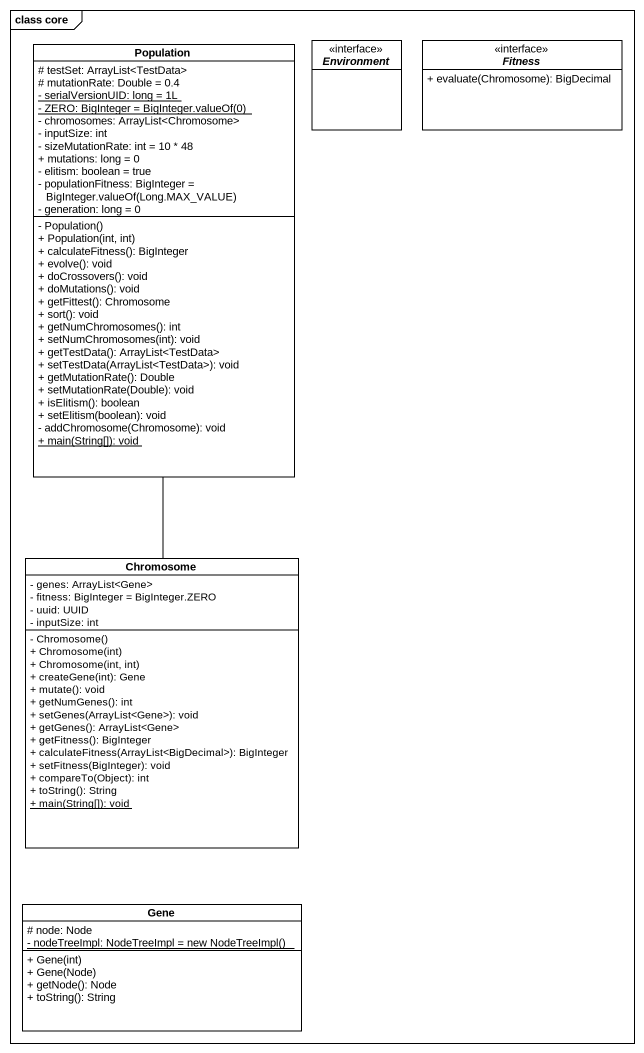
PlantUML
@startuml
mainframe class core
hide circle
hide empty members
skinparam classAttributeIconSize 0
interface Environment <<interface>>
interface Fitness <<interface>> {
  + evaluate(Chromosome): BigDecimal
}
class Population {
  # testSet: ArrayList<TestData>
  # mutationRate: Double = 0.4
  {static} - serialVersionUID: long = 1L
  {static} {field} - ZERO: BigInteger = BigInteger.valueOf(0)
  - chromosomes: ArrayList<Chromosome>
  - inputSize: int
  - sizeMutationRate: int = 10 * 48
  + mutations: long = 0
  - elitism: boolean = true
  {field} - populationFitness: BigInteger = BigInteger.valueOf(Long.MAX_VALUE)
  - generation: long = 0
  - Population()
  + Population(int, int)
  + calculateFitness(): BigInteger
  + evolve(): void
  + doCrossovers(): void
  + doMutations(): void
  + getFittest(): Chromosome
  + sort(): void
  + getNumChromosomes(): int
  + setNumChromosomes(int): void
  + getTestData(): ArrayList<TestData>
  + setTestData(ArrayList<TestData>): void
  + getMutationRate(): Double
  + setMutationRate(Double): void
  + isElitism(): boolean
  + setElitism(boolean): void
  - addChromosome(Chromosome): void
  {static} + main(String[]): void
}
class Chromosome {
  - genes: ArrayList<Gene>
  - fitness: BigInteger = BigInteger.ZERO
  - uuid: UUID
  - inputSize: int
  - Chromosome()
  + Chromosome(int)
  + Chromosome(int, int)
  + createGene(int): Gene
  + mutate(): void
  + getNumGenes(): int
  + setGenes(ArrayList<Gene>): void
  + getGenes(): ArrayList<Gene>
  + getFitness(): BigInteger
  + calculateFitness(ArrayList<BigDecimal>): BigInteger
  + setFitness(BigInteger): void
  + compareTo(Object): int
  + toString(): String
  {static} + main(String[]): void
}
class Gene {
  # node: Node
  {static} {field} - nodeTreeImpl: NodeTreeImpl = new NodeTreeImpl()
  + Gene(int)
  + Gene(Node)
  + getNode(): Node
  + toString(): String
}
Population -- Chromosome
@enduml
